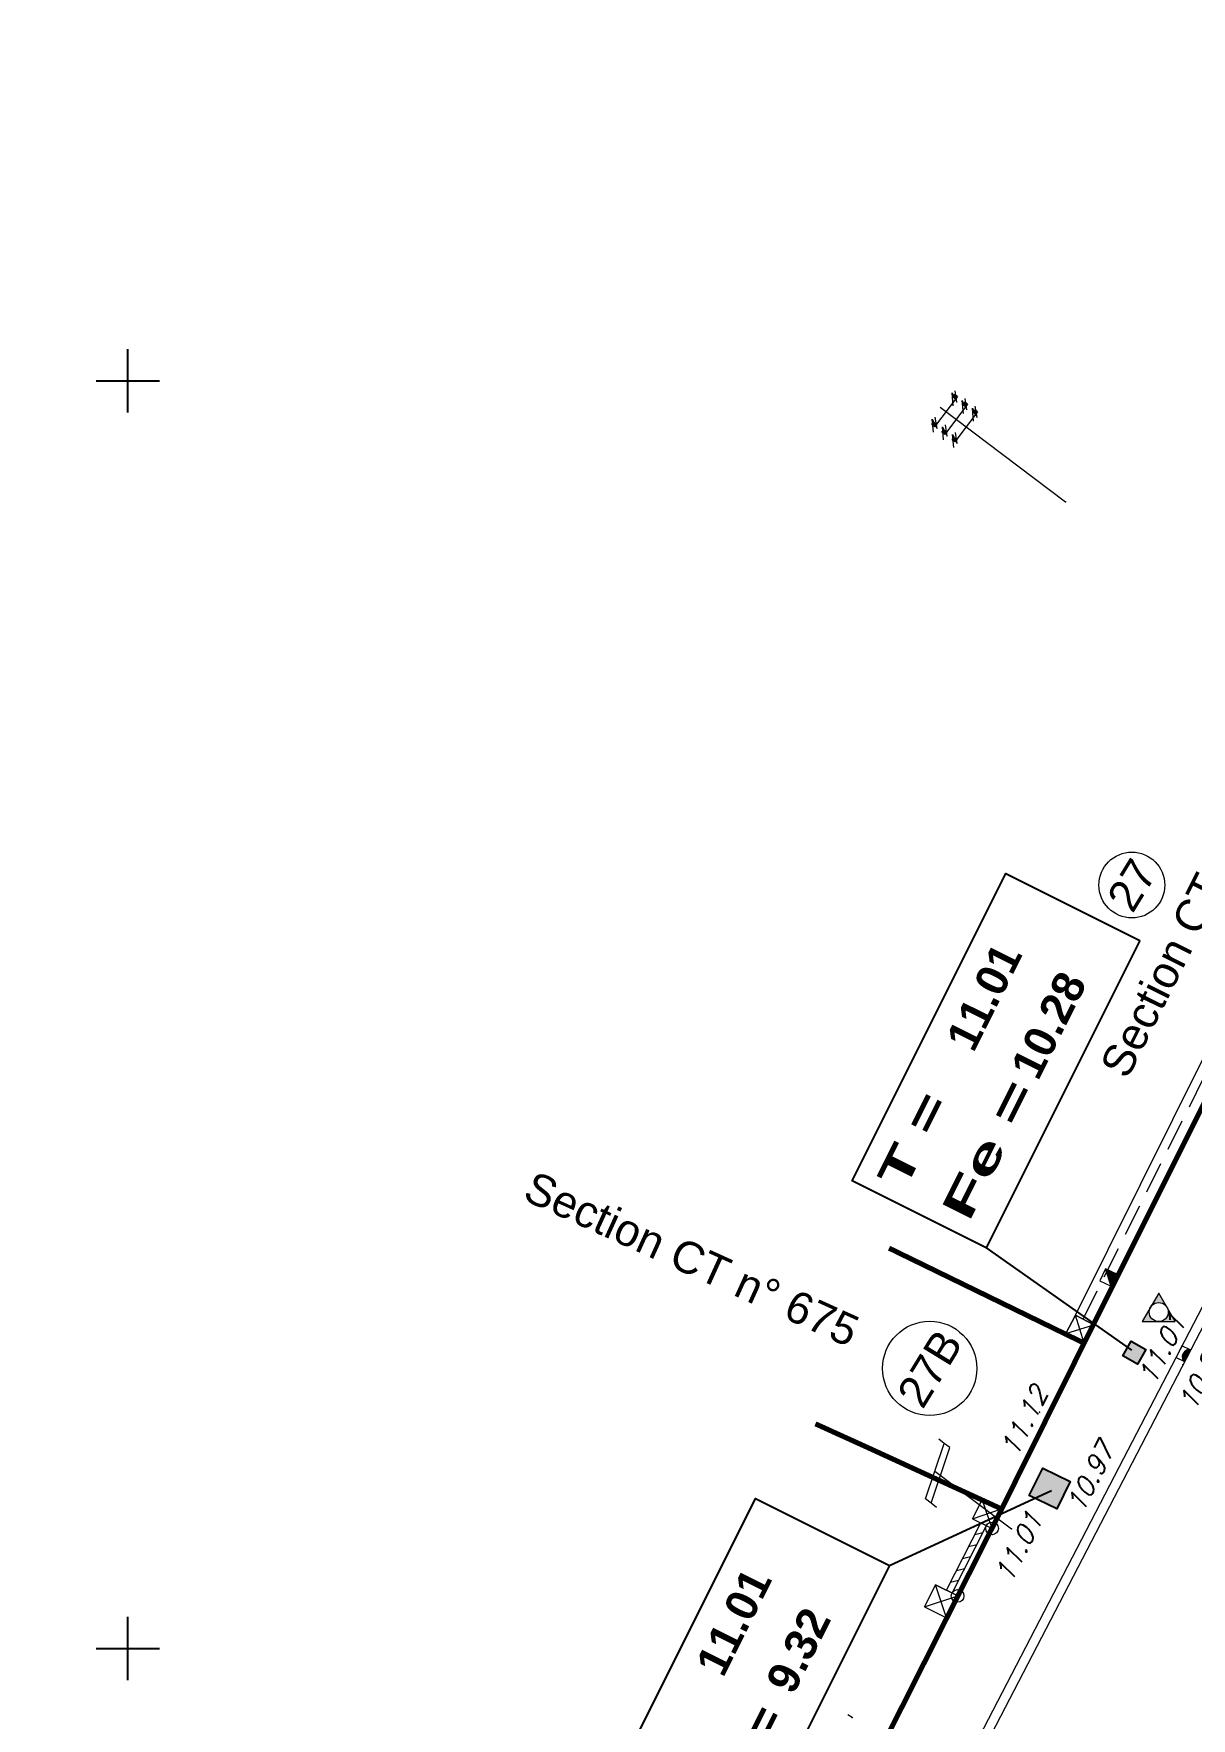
# Model space of a CAD drawing. Header units: metres. Extents: x 1380671 to 1381006, y 5226540 to 5226904.
# Drawn here: x 1380798.52 to 1380816.77, y 5226678.9 to 5226705.47 of the extents above; entities that cross this region are included whole.
import ezdxf
from ezdxf.enums import TextEntityAlignment as Align

# ---------------------------------------------------------------- set-up
doc = ezdxf.new("R2010")
doc.units = ezdxf.units.M
doc.header["$LTSCALE"] = 2
doc.linetypes.add('INTERROMPU2', pattern=[0.375, 0.25, -0.125])
for name, color, linetype, lineweight in [('ASSEP_P_AV----', 30, 'Continuous', 0), ('ASSEU_P_TEXRRA', 32, 'Continuous', 0), ('CAD_F_PARCELLE', 253, 'Continuous', 0), ('ELEC_P_AFFREC', 1, 'Continuous', 0), ('ELEC_P_SUPEBTB', 1, 'Continuous', 0), ('FDP_F_BATIPILI', 7, 'Continuous', 0), ('FDP_F_PARCELLE', 7, 'Continuous', 0), ('FDP_F_TBATNUM', 7, 'Continuous', 0), ('FDP_L_BATI', 7, 'Continuous', 0), ('FDP_L_MURBAHUT', 7, 'Continuous', 0), ('FDP_L_MURPLEIN', 7, 'Continuous', 0), ('GEOD_P_STA', 7, 'Continuous', 0), ('TEL_P_SUP0', 3, 'Continuous', 0), ('TOPOALT', 7, 'Continuous', 0), ('TOPOJIS', 7, 'Continuous', 0), ('VOIE_L_BORDURE', 252, 'Continuous', 0)]:
    doc.layers.add(name, color=color, linetype=linetype, lineweight=lineweight)
for name, color, linetype in [('ASSEU_TEXRCA', 32, 'Continuous'), ('ASSEU_TEXRP', 32, 'Continuous'), ('MEP_F_CARRO', 7, 'Continuous')]:
    doc.layers.add(name, color=color, linetype=linetype)
doc.layers.get('0').freeze()
doc.styles.add('ARIAL', font='arialbd.ttf')
doc.styles.add('Arial 1.0', font='arial.ttf', dxfattribs={"height": 0.2})
doc.styles.add('Romans 1.5', font='Romans.shx', dxfattribs={"height": 0.3})

# ---------------------------------------------------------------- blocks, each defined once
blk = doc.blocks.new('TCPOINT')
at = {"color": 0}
blk.add_point((0, 0), dxfattribs=at)
at = {"layer": 'TOPOALT', "style": 'Romans 1.5'}
blk.add_attdef('ALT', text='', height=0.3, dxfattribs=at).set_placement((0.1, -0.1), align=Align.TOP_LEFT)
blk = doc.blocks.new('ftc017')
h = blk.add_hatch(color=256)
h.paths.add_polyline_path([(0.13, 0.075), (0, 0.3), (-0.13, 0.075, -0.576824)])
h.paths.add_polyline_path([(-0.15, 0, -0.131353), (-0.13, 0.075), (-0.26, -0.15), (0, -0.15, -0.414265)])
h.paths.add_polyline_path([(0.26, -0.15), (0.13, 0.075, -0.131551), (0.15, 0, -0.414162), (0, -0.15)])
at = {"color": 0}
blk.add_line((0, 0), (0, 0), dxfattribs=at)
blk.add_lwpolyline([(0.26, -0.15), (0, 0.3), (-0.26, -0.15)], close=True, dxfattribs=at)
blk.add_circle((0, 0), 0.15, dxfattribs=at)
blk = doc.blocks.new('ftc009')
at = {"color": 0}
for p, q in [((0, 1), (1, 1)), ((0, 0), (1, 1)), ((1, 1), (0, 1)), ((0, 1), (1, 0)), ((1, 1), (1, 0)), ((1, 0), (1, 1)), ((1, 0), (0, 0))]:
    blk.add_line(p, q, dxfattribs=at)
blk.add_line((0, 1), (0, 0))
blk = doc.blocks.new('ftc019')
at = {"color": 0}
blk.add_line((0, 1.510991), (0, 0), dxfattribs=at)
for points in [[(-0.438601, 1.254946), (-0.438601, 1.36518), (0.438601, 1.656803), (0.438601, 1.767036)], [(-0.438601, 1.144712), (-0.438601, 1.254946), (0.438601, 1.546569), (0.438601, 1.656803)]]:
    blk.add_lwpolyline(points, dxfattribs=at)
blk = doc.blocks.new('ftc001')
blk.add_hatch(color=256).paths.add_polyline_path([(0, 0), (0, 1), (1, 1), (1, 0)])
at = {"color": 0}
blk.add_lwpolyline([(0, 0), (0, 1), (1, 1), (1, 0)], close=True, dxfattribs=at)
blk = doc.blocks.new('ftc016')
for p, q in [((0, 0.02), (0.48, 0.5)), ((0, 0.06), (0.44, 0.5)), ((0.01, 0.11), (0.39, 0.49)), ((0.02, 0), (0.52, 0.5)), ((0.03, 0.16), (0.34, 0.47)), ((0.05, 0), (0.55, 0.5)), ((0.05, 0.22), (0.28, 0.45)), ((0.09, 0), (0.58, 0.49)), ((0.13, 0), (0.62, 0.49)), ((0.17, 0), (0.64, 0.48)), ((0.2, 0), (0.67, 0.47)), ((0.24, 0), (0.7, 0.46)), ((0.28, 0), (0.72, 0.45)), ((0.32, 0), (0.75, 0.43)), ((0.35, 0), (0.77, 0.42)), ((0.39, 0), (0.79, 0.4)), ((0.43, 0), (0.82, 0.39)), ((0.47, 0), (0.84, 0.37)), ((0.5, 0), (0.85, 0.35)), ((0.54, 0), (0.87, 0.33)), ((0.58, 0), (0.89, 0.31)), ((0.61, 0), (0.91, 0.29)), ((0.65, 0), (0.92, 0.27)), ((0.69, 0), (0.94, 0.25)), ((0.73, 0), (0.95, 0.22)), ((0.76, 0), (0.96, 0.2)), ((0.8, 0), (0.97, 0.17)), ((0.84, 0), (0.98, 0.14)), ((0.88, 0), (0.99, 0.11)), ((0.91, 0), (0.99, 0.08)), ((0.95, 0), (1, 0.05)), ((0.99, 0), (1, 0.01))]:
    blk.add_line(p, q)
blk.add_lwpolyline([(0, 0), (1, 0), (1, 1), (0, 1)], close=True)
blk.add_arc((0.5, 0), 0.5, 0, 180)
blk = doc.blocks.new('ftc097')
blk.add_line((0, 0), (1, 0))
at = {"linetype": 'Continuous'}
blk.add_line((0, 0), (1, 0), dxfattribs=at)
blk.add_lwpolyline([(0, 0), (1, 0), (1, 0.197), (0, 0.197)], close=True)
at = {"flags": 128}
blk.add_lwpolyline([(0, 0), (1, 0.197)], dxfattribs=at)
blk.add_solid([(0, 0), (1, 0), (1, 0.197)])
blk = doc.blocks.new('point')
blk.add_point((0, 0))
blk = doc.blocks.new('ftc027')
for points in [[(-0.298, 2.417), (-0.251, 2.417), (-0.251, 2.361), (-0.298, 2.361)], [(0.298, 2.417), (0.251, 2.417), (0.251, 2.361), (0.298, 2.361)], [(-0.298, 2.217), (-0.251, 2.217), (-0.251, 2.161), (-0.298, 2.161)], [(0.298, 2.217), (0.251, 2.217), (0.251, 2.161), (0.298, 2.161)], [(-0.298, 2.017), (-0.251, 2.017), (-0.251, 1.961), (-0.298, 1.961)], [(0.298, 2.017), (0.251, 2.017), (0.251, 1.961), (0.298, 1.961)]]:
    blk.add_hatch(color=256).paths.add_polyline_path(points)
at = {"color": 0}
for p, q in [((0.298, 2.361), (-0.298, 2.361)), ((0.298, 2.161), (-0.298, 2.161)), ((0.298, 1.961), (-0.298, 1.961))]:
    blk.add_line(p, q, dxfattribs=at)
at = {"flags": 128}
for points in [[(-0.378, 2.324), (-0.224, 2.463), (-0.296, 2.315), (-0.171, 2.445), (-0.171, 2.445)], [(0.14, 2.324), (0.295, 2.463), (0.223, 2.315), (0.348, 2.445), (0.348, 2.445)], [(-0.378, 2.124), (-0.224, 2.263), (-0.296, 2.115), (-0.171, 2.245), (-0.171, 2.245)], [(0.14, 2.124), (0.295, 2.263), (0.223, 2.115), (0.348, 2.245), (0.348, 2.245)], [(-0.378, 1.924), (-0.224, 2.063), (-0.296, 1.915), (-0.171, 2.045), (-0.171, 2.045)], [(0.14, 1.924), (0.295, 2.063), (0.223, 1.915), (0.348, 2.045), (0.348, 2.045)]]:
    blk.add_lwpolyline(points, dxfattribs=at)
for points in [[(-0.298, 2.417), (-0.251, 2.417), (-0.251, 2.361), (-0.298, 2.361)], [(0.298, 2.417), (0.251, 2.417), (0.251, 2.361), (0.298, 2.361)], [(-0.298, 2.217), (-0.251, 2.217), (-0.251, 2.161), (-0.298, 2.161)], [(0.298, 2.217), (0.251, 2.217), (0.251, 2.161), (0.298, 2.161)], [(-0.298, 2.017), (-0.251, 2.017), (-0.251, 1.961), (-0.298, 1.961)], [(0.298, 2.017), (0.251, 2.017), (0.251, 1.961), (0.298, 1.961)]]:
    blk.add_lwpolyline(points, close=True)
at = {"color": 0}
blk.add_lwpolyline([(0, 2.475), (0, 0)], dxfattribs=at)
blk.add_blockref('point', (0, 0))

msp = doc.modelspace()

# ---------------------------------------------------------------- hatches: boundary and pattern name
at = {"layer": 'FDP_L_MURPLEIN'}
h = msp.add_hatch(dxfattribs=at)
h.set_pattern_fill('_USER', color=256, scale=0.16, angle=193.7624, style=0, pattern_type=0)
h.set_pattern_definition([(193.7623968292, (0, 0), (0.0380633682657, -0.1554064992086), [])])
h.paths.add_polyline_path([(1380813.536, 5226681.939), (1380813.446, 5226681.983), (1380812.905, 5226680.92), (1380812.994, 5226680.876)])

# ---------------------------------------------------------------- linework, layer by layer
at = {"layer": 'ASSEU_TEXRCA', "color": 32, "flags": 128}
for points in [[(1380815.955, 5226691.17), (1380813.532, 5226686.321), (1380811.421, 5226687.376), (1380813.844, 5226692.224)], [(1380812.009, 5226681.309), (1380809.586, 5226676.46), (1380807.475, 5226677.515), (1380809.898, 5226682.364)]]:
    msp.add_lwpolyline(points, close=True, dxfattribs=at)
at = {"layer": 'ASSEU_TEXRCA', "flags": 128}
for points in [[(1380813.532, 5226686.321), (1380815.824, 5226684.708)], [(1380812.009, 5226681.309), (1380814.565, 5226682.492)]]:
    msp.add_lwpolyline(points, dxfattribs=at)
at = {"layer": 'CAD_F_PARCELLE', "const_width": 0.08, "flags": 128}
for points in [[(1380815.077, 5226684.817), (1380818.453, 5226691.573), (1380819.045, 5226692.739), (1380820.77, 5226696.204), (1380817.802, 5226697.594)], [(1380813.777, 5226682.201), (1380815.077, 5226684.817), (1380812.001, 5226686.316)], [(1380800.654, 5226656.54), (1380809.107, 5226672.929), (1380809.756, 5226674.208), (1380811.309, 5226677.299), (1380813.777, 5226682.201), (1380811.648, 5226683.178), (1380810.841, 5226683.544)]]:
    msp.add_lwpolyline(points, dxfattribs=at)
at = {"layer": 'FDP_F_TBATNUM'}
for centre, radius in [((1380815.83, 5226692.044), 0.519), ((1380812.642, 5226684.419), 0.743)]:
    msp.add_circle(centre, radius, dxfattribs=at)
at = {"layer": 'FDP_L_BATI', "flags": 128}
msp.add_lwpolyline([(1380814.941, 5226685.261), (1380815.231, 5226685.107)], dxfattribs=at)
at = {"layer": 'FDP_L_BATI'}
for centre in [(1380813.625, 5226681.894), (1380813.083, 5226680.83)]:
    msp.add_circle(centre, 0.1, dxfattribs=at)
at = {"layer": 'FDP_L_MURBAHUT', "flags": 128}
for points in [[(1380814.941, 5226685.261), (1380818.012, 5226691.43)], [(1380815.203, 5226685.122), (1380818.285, 5226691.291)]]:
    msp.add_lwpolyline(points, dxfattribs=at)
at = {"layer": 'FDP_L_MURBAHUT', "linetype": 'INTERROMPU2', "flags": 128}
msp.add_lwpolyline([(1380815.06, 5226685.193), (1380818.142, 5226691.362)], dxfattribs=at)
at = {"layer": 'FDP_L_MURPLEIN'}
msp.add_line((1380811.421, 5226678.913), (1380811.351, 5226678.953), dxfattribs=at)
at = {"layer": 'FDP_L_MURPLEIN', "flags": 128}
for points in [[(1380813.47, 5226682.353), (1380811.648, 5226683.178)], [(1380812.905, 5226680.92), (1380813.446, 5226681.984)], [(1380812.994, 5226680.874), (1380813.536, 5226681.939)], [(1380813.446, 5226681.983), (1380813.536, 5226681.939)], [(1380812.905, 5226680.92), (1380812.994, 5226680.876)]]:
    msp.add_lwpolyline(points, dxfattribs=at)
at = {"layer": 'MEP_F_CARRO'}
for p, q in [((1380800, 5226699.5), (1380800, 5226700.5)), ((1380799.5, 5226700), (1380800.5, 5226700)), ((1380800, 5226679.5), (1380800, 5226680.5)), ((1380799.5, 5226680), (1380800.5, 5226680))]:
    msp.add_line(p, q, dxfattribs=at)
at = {"layer": 'VOIE_L_BORDURE', "flags": 128}
for points in [[(1380826.723, 5226705.475), (1380824.553, 5226700.691), (1380819.901, 5226691.09), (1380815.7, 5226682.997), (1380810.403, 5226672.787), (1380798.515, 5226650.075)], [(1380826.859, 5226705.413), (1380824.689, 5226700.627), (1380820.035, 5226691.023), (1380815.833, 5226682.928), (1380810.536, 5226672.717), (1380798.644, 5226649.998)]]:
    msp.add_lwpolyline(points, dxfattribs=at)

# ---------------------------------------------------------------- block references
at = {"layer": 'ASSEP_P_AV----', "xscale": 0.2042043891083487, "yscale": 0.1456385215182097, "rotation": 64.37069065809486}
msp.add_blockref('ftc016', (1380816.662, 5226684.528), dxfattribs=at)
at = {"layer": 'ASSEU_TEXRCA'}
for p, xscale, yscale, rotation in [((1380815.92, 5226684.487), 0.2652366358997099, 0.2652366358997099, 61.05833928942299), ((1380814.646, 5226682.201), 0.4819330505709676, 0.4819330505709676, 63.98168440500914)]:
    msp.add_blockref('ftc001', p, dxfattribs=dict(at, xscale=xscale, yscale=yscale, rotation=rotation))
at = {"layer": 'ELEC_P_AFFREC', "xscale": 0.2096776467527469, "rotation": 64.44929516732398}
msp.add_blockref('ftc097', (1380815.502, 5226685.716), dxfattribs=at)
at = {"layer": 'ELEC_P_SUPEBTB', "rotation": 52.95555}
msp.add_blockref('ftc027', (1380814.784, 5226698.09), dxfattribs=at)
at = {"layer": 'FDP_F_BATIPILI'}
for p, xscale, yscale, rotation in [((1380815.077, 5226684.817), 0.3282256533115791, 0.3282256533115791, 62.05170899691896), ((1380813.625, 5226681.894), 0.3423465025720749, 0.3423465025720749, 63.69773594685775), ((1380812.909, 5226680.482), 0.3893849322602715, 0.3893849322602715, 63.39829545098345)]:
    msp.add_blockref('ftc009', p, dxfattribs=dict(at, xscale=xscale, yscale=yscale, rotation=rotation))
at = {"layer": 'GEOD_P_STA'}
msp.add_blockref('ftc017', (1380816.253, 5226685.308), dxfattribs=at)
at = {"layer": 'TEL_P_SUP0', "rotation": 52.95555}
msp.add_blockref('ftc019', (1380813.93, 5226681.887), dxfattribs=at)
at = {"layer": 'TOPOJIS'}
for p in [(1380814.784, 5226698.09), (1380815.502, 5226685.716), (1380815.592, 5226685.905), (1380815.443, 5226685.601), (1380815.231, 5226685.107), (1380815.077, 5226684.817), (1380816.048, 5226684.719), (1380816.617, 5226684.771), (1380816.75, 5226684.712), (1380814.858, 5226682.634), (1380813.777, 5226682.201), (1380813.625, 5226681.894), (1380813.083, 5226680.83), (1380811.421, 5226678.913)]:
    msp.add_blockref('TCPOINT', p, dxfattribs=at)
ref = msp.add_blockref('TCPOINT', (1380815.92, 5226684.487), dxfattribs=at)
ref.add_attrib('ALT', '11.01', dxfattribs={"layer": 'TOPOALT', "height": 0.3, "rotation": 63.5136, "style": 'Romans 1.5', "oblique": 18}).set_placement((1380815.909, 5226684.266), align=Align.TOP_LEFT)
ref = msp.add_blockref('TCPOINT', (1380816.631, 5226684.474), dxfattribs=at)
ref.add_attrib('ALT', '10.88', dxfattribs={"layer": 'TOPOALT', "height": 0.3, "rotation": 63.5136, "style": 'Romans 1.5', "oblique": 18}).set_placement((1380816.546, 5226683.855), align=Align.TOP_LEFT)
ref = msp.add_blockref('TCPOINT', (1380814.372, 5226683.727), dxfattribs=at)
ref.add_attrib('ALT', '11.12', dxfattribs={"layer": 'TOPOALT', "height": 0.3, "rotation": 63.5136, "style": 'Romans 1.5', "oblique": 18}).set_placement((1380813.736, 5226683.129), align=Align.TOP_LEFT)
ref = msp.add_blockref('TCPOINT', (1380814.646, 5226682.201), dxfattribs=at)
ref.add_attrib('ALT', '10.97', dxfattribs={"layer": 'TOPOALT', "height": 0.3, "rotation": 63.5136, "style": 'Romans 1.5', "oblique": 18}).set_placement((1380814.78, 5226682.246), align=Align.TOP_LEFT)
ref = msp.add_blockref('TCPOINT', (1380813.93, 5226681.887), dxfattribs=at)
ref.add_attrib('ALT', '11.01', dxfattribs={"layer": 'TOPOALT', "height": 0.3, "rotation": 63.5136, "style": 'Romans 1.5', "oblique": 18}).set_placement((1380813.649, 5226681.143), align=Align.TOP_LEFT)

# ---------------------------------------------------------------- texts
at = {"layer": 'ASSEU_P_TEXRRA', "style": 'ARIAL'}
for p in [(1380814.113, 5226690.95), (1380810.166, 5226681.089)]:
    msp.add_text('11.01', height=0.5, rotation=63.4474, dxfattribs=at).set_placement(p, align=Align.RIGHT)
at = {"layer": 'ASSEU_P_TEXRRA', "style": 'ARIAL', "width": 1.516535}
msp.add_text('T =', height=0.5, rotation=63.4474, dxfattribs=at).set_placement((1380812.249, 5226687.22), (1380812.946, 5226688.615), align=Align.FIT)
at = {"layer": 'ASSEU_TEXRP', "style": 'ARIAL'}
for s, p in [(' 10.28', (1380814.263, 5226688.767, -6.97)), ('  9.32', (1380810.316, 5226678.906, -6.97))]:
    msp.add_text(s, height=0.5, rotation=63.4474, dxfattribs=at).set_placement(p)
at = {"layer": 'ASSEU_TEXRP', "style": 'ARIAL', "width": 1.651217}
for p, p2 in [((1380813.26, 5226686.715), (1380814.306, 5226688.808)), ((1380809.313, 5226676.854), (1380810.359, 5226678.947))]:
    msp.add_text('Fe =', height=0.5, rotation=63.4474, dxfattribs=at).set_placement(p, p2, align=Align.FIT)
at = {"layer": 'FDP_F_PARCELLE', "style": 'Arial 1.0'}
for s, rotation, p in [('Section CT n° 673', 63.4474, (1380817.027, 5226691.502)), ('Section CT n° 675', 335.5654, (1380808.787, 5226685.918))]:
    msp.add_text(s, height=0.5, rotation=rotation, dxfattribs=at).set_placement(p, align=Align.CENTER)
at = {"layer": 'FDP_F_TBATNUM', "style": 'Arial 1.0'}
for s, p in [('27', (1380815.83, 5226692.044)), ('27B', (1380812.642, 5226684.419))]:
    msp.add_text(s, height=0.5, rotation=58.5183, dxfattribs=at).set_placement(p, align=Align.MIDDLE_CENTER)

doc.saveas('drawing.dxf')
